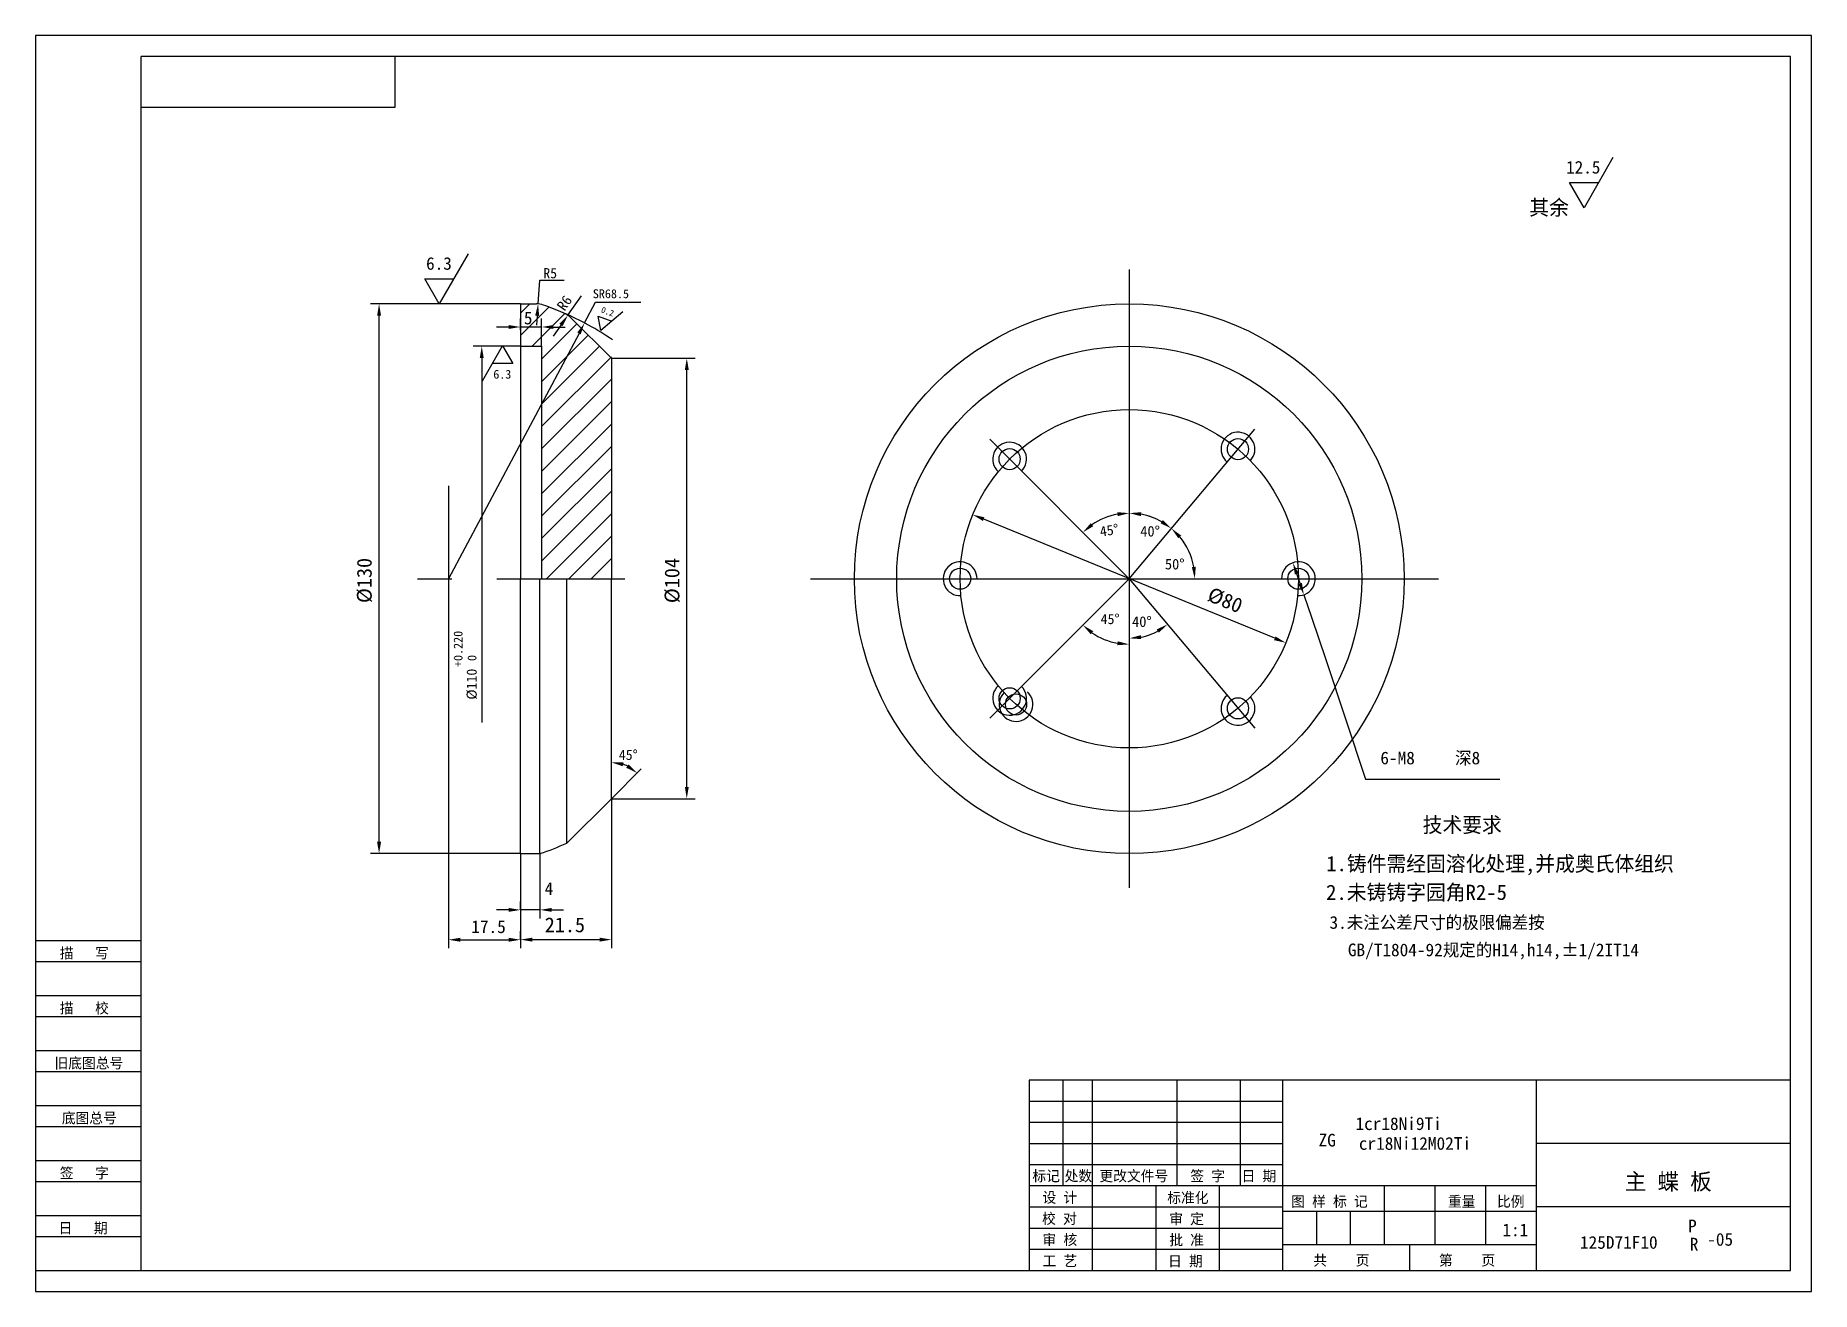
# Model space of a CAD drawing. Header units: metres. Extents: x 0 to 420, y 0 to 297.
import ezdxf

# ---------------------------------------------------------------- set-up
doc = ezdxf.new("R2010")
doc.units = ezdxf.units.M
for name, color, linetype in [('C', 6, 'Continuous'), ('D', 1, 'Continuous'), ('FL', 5, 'Continuous'), ('T', 7, 'Continuous'), ('TL', 4, 'Continuous')]:
    doc.layers.add(name, color=color, linetype=linetype)

# ---------------------------------------------------------------- blocks, each defined once
blk = doc.blocks.new('TUKUN3')
at = {"layer": 'FL'}
for p, q in [((0, 297), (0, 0)), ((420, 297), (0, 297)), ((420, 0), (420, 297)), ((0, 78), (25, 78)), ((0, 70), (25, 70)), ((0, 65), (25, 65)), ((0, 57), (25, 57)), ((0, 52), (25, 52)), ((243, 25), (243, 50)), ((250, 5), (250, 50)), ((270, 25), (270, 50)), ((285, 25), (285, 50)), ((0, 44), (25, 44)), ((235, 45), (295, 45)), ((0, 39), (25, 39)), ((235, 40), (295, 40)), ((235, 35), (295, 35)), ((0, 31), (25, 31)), ((235, 30), (295, 30)), ((0, 26), (25, 26)), ((280, 5), (280, 25)), ((0, 18), (25, 18)), ((235, 20), (295, 20)), ((0, 13), (25, 13)), ((235, 15), (295, 15)), ((235, 10), (295, 10)), ((0, 0), (420, 0))]:
    blk.add_line(p, q, dxfattribs=at)
at = {"layer": 'TL'}
for p, q in [((25, 5), (25, 292)), ((415, 292), (25, 292)), ((85, 292), (85, 280)), ((415, 5), (415, 292)), ((85, 280), (25, 280)), ((0, 83), (25, 83)), ((235, 50), (235, 5)), ((415, 50), (235, 50)), ((295, 5), (295, 50)), ((355, 5), (355, 50)), ((415, 35), (355, 35)), ((355, 25), (235, 25)), ((265, 5), (265, 25)), ((319, 11), (319, 25)), ((331, 11), (331, 25)), ((343, 11), (343, 25)), ((295, 19), (355, 19)), ((303, 11), (303, 19)), ((311, 11), (311, 19)), ((415, 20), (355, 20)), ((355, 11), (295, 11)), ((325, 5), (325, 11)), ((0, 5), (415, 5))]:
    blk.add_line(p, q, dxfattribs=at)
at = {"layer": 'T'}
for s, p in [('描   写', (5.74, 78.76)), ('描   校', (5.74, 65.76)), ('旧底图总号', (4.49, 52.76)), ('底图总号', (6.22, 39.76)), ('签   字', (5.74, 26.76)), ('标记', (235.75, 26.07)), ('处数', (243.38, 26.07)), ('更改文件号', (251.61, 26.07)), ('签 字', (273.1, 26.07)), ('日 期', (285.23, 26.07)), ('设 计', (238.14, 20.99)), ('标准化', (267.65, 20.93)), ('图 样 标 记', (296.95, 20.04)), ('重量', (334.03, 20.04)), ('比例', (345.64, 20.04)), ('校 对', (238.05, 15.99)), ('审 定', (268.13, 15.93)), ('日   期', (5.45, 13.76)), ('审 核', (238.14, 10.99)), ('批 准', (268.13, 10.93)), ('工 艺', (238.14, 5.99)), ('日 期', (267.84, 5.93)), ('共    页', (302.18, 6.13)), ('第    页', (331.9, 6.13))]:
    blk.add_text(s, height=2.5, dxfattribs=at).set_placement(p)

msp = doc.modelspace()

# ---------------------------------------------------------------- linework, layer by layer
for p, q in [((114.68, 231.36), (116.87, 233.54)), ((114.68, 226.05), (121.43, 232.8)), ((117.48, 223.54), (125.21, 231.27)), ((119.68, 220.45), (128.05, 228.81)), ((119.68, 215.14), (130.7, 226.16)), ((119.68, 209.84), (133.35, 223.51)), ((119.68, 204.54), (136.18, 221.04)), ((119.68, 199.23), (136.18, 215.73)), ((119.68, 193.93), (136.18, 210.43)), ((119.68, 188.63), (136.18, 205.13)), ((119.68, 183.32), (136.18, 199.82)), ((119.68, 178.02), (136.18, 194.52)), ((119.68, 172.72), (136.18, 189.22)), ((120.82, 168.54), (136.18, 183.91)), ((126.12, 168.54), (136.18, 178.61)), ((131.42, 168.54), (136.18, 173.31))]:
    msp.add_line(p, q)
at = {"layer": 'C'}
for p, q in [((258.66, 241.67), (258.66, 110.05)), ((258.66, 168.54), (288.33, 203.91)), ((258.66, 168.54), (225.66, 201.54)), ((97.68, 190.48), (97.68, 146.61)), ((90.37, 168.54), (98.46, 168.54)), ((109.06, 168.54), (119.3, 168.54)), ((119.3, 168.54), (136.18, 168.54)), ((136.18, 168.54), (139.39, 168.54)), ((183.29, 168.54), (331.83, 168.54)), ((258.66, 168.54), (225.66, 135.55)), ((258.66, 168.54), (288.33, 133.18)), ((258.66, 110.05), (258.66, 95.42))]:
    msp.add_line(p, q, dxfattribs=at)
msp.add_circle((258.66, 168.54), 40, dxfattribs=at)
at = {"layer": 'D'}
for p, q in [((373.05, 268.12), (366.22, 256.29)), ((362.8, 262.21), (369.63, 262.21)), ((366.22, 256.29), (362.8, 262.21)), ((102.32, 245.37), (95.49, 233.54)), ((92.07, 239.46), (98.9, 239.46)), ((95.49, 233.54), (92.07, 239.46)), ((118.85, 233.53), (119.28, 239.11)), ((119.28, 239.11), (125.03, 239.11)), ((125.9, 230.84), (129.12, 235.42)), ((114.68, 233.54), (79.25, 233.54)), ((129.84, 229.03), (132.47, 233.97)), ((132.47, 233.97), (138.93, 233.97)), ((138.92, 231.63), (133.69, 227.24)), ((138.93, 233.97), (143.17, 233.97)), ((81.25, 106.34), (81.25, 230.74)), ((109.08, 228.07), (108.99, 228.07)), ((111.88, 228.07), (109.08, 228.07)), ((114.68, 227.44), (114.68, 230.07)), ((119.68, 228.07), (114.68, 228.07)), ((118.64, 230.74), (118.47, 228.54)), ((119.68, 223.54), (119.68, 230.07)), ((124.28, 228.55), (122.44, 225.93)), ((122.48, 228.07), (125.28, 228.07)), ((133.1, 230.6), (136.31, 229.43)), ((133.69, 227.24), (133.1, 230.6)), ((128.53, 226.55), (97.68, 168.54)), ((114.68, 223.54), (103.53, 223.54)), ((105.67, 215.31), (110.46, 223.59)), ((110.46, 223.59), (112.85, 219.45)), ((105.53, 220.74), (105.53, 140.79)), ((112.85, 219.45), (108.06, 219.45)), ((136.18, 220.68), (156.02, 220.68)), ((154.02, 119.33), (154.02, 217.88)), ((293.09, 154.46), (224.23, 182.63)), ((299.04, 167.41), (298.27, 169.68)), ((299.95, 164.76), (301.75, 159.46)), ((301.75, 159.46), (305.16, 149.43)), ((305.16, 149.43), (314.51, 121.13)), ((97.68, 146.61), (97.68, 81.17)), ((105.53, 140.79), (105.53, 134.55)), ((136.18, 116.53), (143.25, 123.6)), ((314.51, 121.13), (346.32, 121.13)), ((136.18, 116.53), (156.02, 116.53)), ((136.18, 116.53), (136.18, 81.2)), ((114.68, 103.54), (79.25, 103.54)), ((114.68, 103.54), (114.68, 81.17)), ((119.3, 103.54), (119.3, 88.23)), ((109.08, 90.23), (108.99, 90.23)), ((111.88, 90.23), (109.08, 90.23)), ((114.68, 90.23), (114.68, 92.23)), ((119.3, 90.23), (114.68, 90.23)), ((122.1, 90.23), (124.9, 90.23)), ((114.68, 83.17), (114.68, 85.2)), ((100.48, 83.17), (111.88, 83.17)), ((117.48, 83.2), (133.38, 83.2))]:
    msp.add_line(p, q, dxfattribs=at)
for centre, radius, start, end in [((97.68, 168.54), 68.5, 55.52, 66.66), ((284.37, 199.19), 4, 317.13, 230), ((230.37, 196.83), 4, 315, 227.87), ((258.66, 168.54), 15.52, 100.35, 124.65), ((258.66, 168.54), 15.52, 60.35, 79.65), ((258.66, 168.54), 15.52, 69.29, 79.65), ((258.66, 168.54), 15.52, 10.35, 39.65), ((218.66, 168.54), 4, 0, 272.87), ((298.66, 168.54), 4, 267.13, 180), ((258.66, 168.54), 15.52, 235.35, 259.65), ((258.66, 168.54), 14.09, 281.41, 298.59), ((230.37, 140.26), 4, 132.13, 45), ((231.89, 138.82), 4, 135.13, 48), ((284.37, 137.9), 4, 130, 42.87), ((136.18, 116.53), 8.59, 63.77, 71.23)]:
    msp.add_arc(centre, radius, start, end, dxfattribs=at)
for points in [[(80.78, 230.74), (81.72, 230.74), (81.25, 233.54)], [(119.11, 230.7), (118.17, 230.77), (118.85, 233.53)], [(111.88, 228.54), (111.88, 227.61), (114.68, 228.07)], [(122.48, 228.54), (122.48, 227.61), (119.68, 228.07)], [(124.67, 228.28), (123.9, 228.82), (125.9, 230.84)], [(128.94, 226.34), (128.12, 226.77), (129.84, 229.03)], [(105.06, 220.74), (105.99, 220.74), (105.53, 223.54)], [(153.56, 217.88), (154.49, 217.88), (154.02, 220.68)], [(224.05, 182.2), (224.41, 183.07), (221.64, 183.69)], [(250.14, 180.95), (249.54, 181.67), (247.69, 179.52)], [(255.83, 184.27), (255.91, 183.34), (258.66, 184.06)], [(261.41, 183.34), (261.49, 184.27), (258.66, 184.06)], [(261.41, 183.34), (261.49, 184.27), (258.66, 184.06)], [(266.6, 182.41), (266.07, 181.65), (268.63, 180.43)], [(270.27, 178.12), (270.94, 178.77), (268.63, 180.43)], [(297.83, 169.53), (298.71, 169.83), (297.37, 172.33)], [(274.39, 171.38), (273.46, 171.29), (274.17, 168.54)], [(298.6, 167.26), (299.49, 167.56), (299.95, 164.76)], [(250.14, 156.14), (249.54, 155.42), (247.69, 157.57)], [(265.14, 156.56), (265.66, 155.79), (267.71, 157.75)], [(255.83, 152.82), (255.91, 153.75), (258.66, 153.03)], [(261.49, 154.27), (261.4, 155.2), (258.66, 154.46)], [(292.91, 154.02), (293.26, 154.89), (295.68, 153.4)], [(138.87, 124.2), (139.02, 125.12), (136.18, 125.12)], [(140.25, 124.61), (139.71, 123.85), (142.26, 122.6)], [(153.56, 119.33), (154.49, 119.33), (154.02, 116.53)], [(80.78, 106.34), (81.72, 106.34), (81.25, 103.54)], [(111.88, 90.7), (111.88, 89.77), (114.68, 90.23)], [(122.1, 90.7), (122.1, 89.77), (119.3, 90.23)], [(100.48, 83.64), (100.48, 82.7), (97.68, 83.17)], [(111.88, 83.64), (111.88, 82.7), (114.68, 83.17)], [(117.48, 83.67), (117.48, 82.73), (114.68, 83.2)], [(133.38, 83.67), (133.38, 82.73), (136.18, 83.2)]]:
    msp.add_solid(points, dxfattribs=at)
at = {"layer": 'TL'}
for p, q in [((114.68, 233.54), (114.68, 223.54)), ((114.68, 233.54), (118.47, 233.54)), ((126.68, 230.17), (136.18, 220.68)), ((114.68, 223.54), (114.68, 168.54)), ((114.68, 223.54), (119.68, 223.54)), ((119.68, 223.54), (119.68, 168.54)), ((136.18, 220.68), (136.18, 168.54)), ((114.68, 103.54), (114.68, 168.54)), ((119.3, 103.54), (119.3, 168.54)), ((125.68, 106.03), (125.68, 168.54)), ((136.18, 116.53), (136.18, 168.54)), ((125.68, 106.03), (136.18, 116.53)), ((125.68, 106.24), (125.68, 106.03)), ((114.68, 103.54), (119.3, 103.54))]:
    msp.add_line(p, q, dxfattribs=at)
for centre, radius in [((258.66, 168.54), 65), ((258.66, 168.54), 55), ((284.37, 199.19), 2.5), ((230.37, 196.83), 2.5), ((218.66, 168.54), 2.5), ((298.66, 168.54), 2.5), ((230.37, 140.26), 2.5), ((231.89, 138.82), 2.5), ((284.37, 137.9), 2.5)]:
    msp.add_circle(centre, radius, dxfattribs=at)
for centre, radius, start, end in [((118.47, 228.54), 5, 70.89, 90), ((97.68, 168.54), 68.5, 66.66, 70.89), ((122.44, 225.93), 6, 45, 66.66), ((97.68, 168.54), 68.5, 288.39, 294.13)]:
    msp.add_arc(centre, radius, start, end, dxfattribs=at)

# ---------------------------------------------------------------- block references
at = {"layer": 'D'}
msp.add_blockref('TUKUN3', (0, 0), dxfattribs=at)

# ---------------------------------------------------------------- texts
for s, height, p in [('12.5', 2.98, (361.97, 264.36)), ('其余', 3.6, (353.27, 254.52)), ('6.3', 2.98, (92.37, 241.61)), ('R5', 2.4, (120.08, 239.6)), ('SR68.5', 2.1, (131.79, 234.89)), ('5', 3, (115.49, 228.7)), ('6.3', 2.08, (108.27, 215.86)), ('40%%d', 2.5, (261.26, 178.53)), ('50%%d', 2.5, (267.09, 170.75)), ('45%%d', 2.4, (251.9, 157.82)), ('40%%d', 2.5, (259.32, 157.15)), ('45%%d', 2.4, (137.95, 125.7)), ('6-M8', 3, (318.04, 124.66)), ('深8', 3, (335.71, 124.66)), ('技术要求', 3.6, (328.05, 108.54)), ('1.铸件需经固溶化处理,并成奥氏体组织', 3.6, (305.23, 99.37)), ('4', 3, (120.41, 93.77)), ('2.未铸铸字园角R2-5', 3.6, (305.21, 92.59)), ('21.5', 3.5, (120.43, 84.95)), ('3.未注公差尺寸的极限偏差按', 3, (306.02, 85.77)), ('17.5', 3, (103.05, 84.76)), ('GB/T1804-92规定的H14,h14,%%P1/2IT14', 3, (310.36, 79.28)), ('1cr18Ni9Ti', 3, (312.16, 38.18)), ('ZG', 3, (303.43, 34.29)), ('cr18Ni12M02Ti', 3, (312.96, 33.5)), ('主 蝶 板', 3.9, (375.88, 24.05)), ('P', 3, (390.82, 13.99)), ('1:1', 3, (346.91, 13.06)), ('125D71F10', 3, (365.25, 10.1)), ('R', 3, (391.21, 9.69)), ('-05', 3, (395.34, 10.82))]:
    msp.add_text(s, height=height, dxfattribs=at).set_placement(p)
for s, height, rotation, p in [('R6', 2.45, 54.85, (125.12, 231.68)), ('0.2', 1.49, 340, (133.61, 231.56)), ('45%%d', 2.4, 9, (251.9, 178.48)), ('%%c130', 3.5, 90, (79.5, 162.79)), ('%%C104', 3.5, 90, (152.27, 162.77)), ('%%c80', 3.5, 337.75, (276.86, 163.46)), ('+0.220', 2.1, 90, (100.98, 147.66)), ('%%c110', 2.4, 90, (104.34, 139.95)), (' 0', 2.1, 90, (104.27, 147.66))]:
    msp.add_text(s, height=height, rotation=rotation, dxfattribs=at).set_placement(p)

doc.saveas('drawing.dxf')
